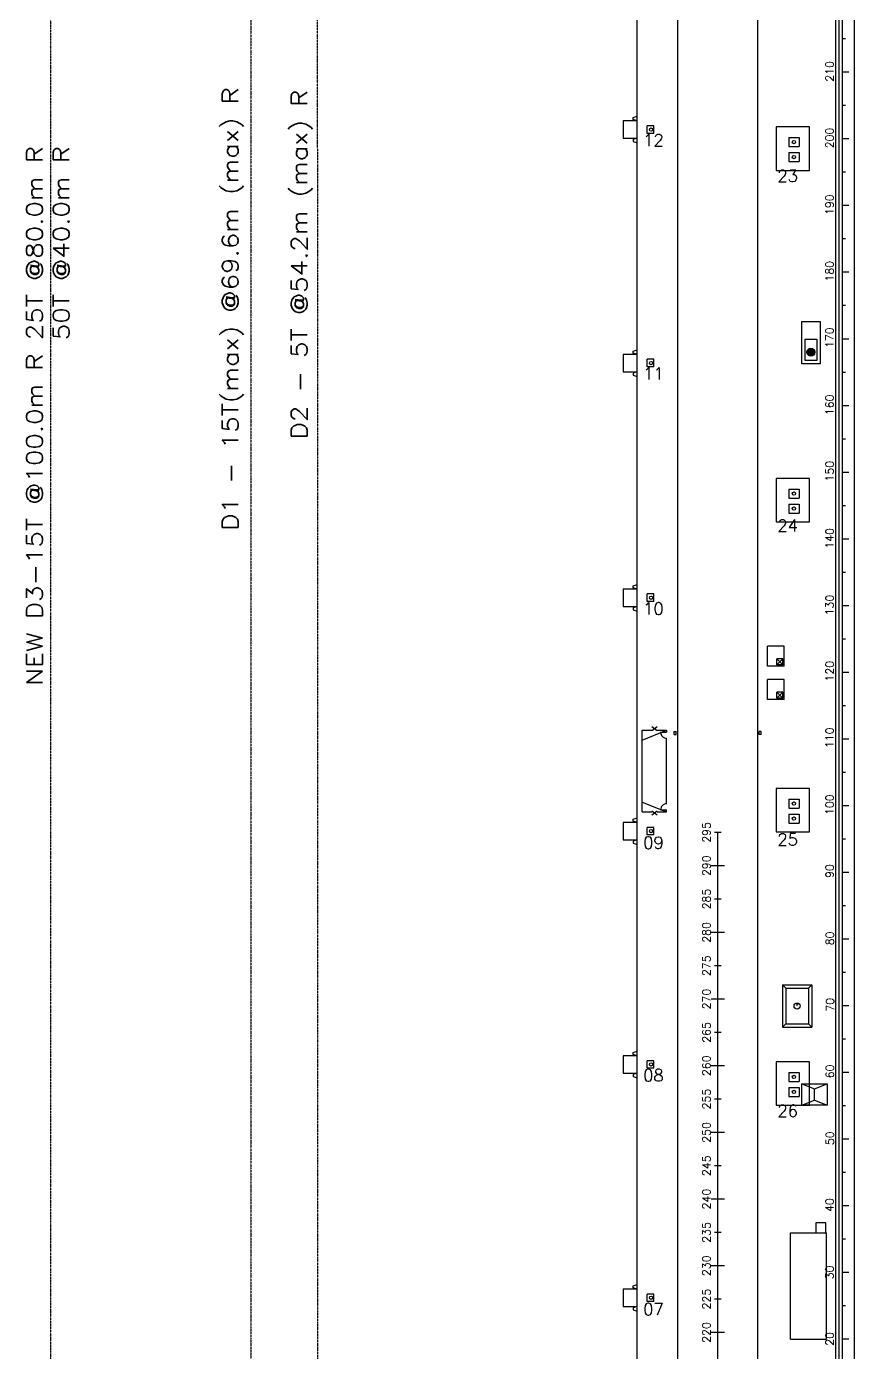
# Model space of a CAD drawing. Header units: inches. Extents: x 2621776591 to 2623670951, y 363331607 to 364354604.
# Drawn here: x 2622440800 to 2622564944, y 363729607 to 363928477 of the extents above; entities that cross this region are included whole.
import ezdxf
from ezdxf.enums import TextEntityAlignment as Align

# ---------------------------------------------------------------- set-up
doc = ezdxf.new("R2010")
doc.units = ezdxf.units.IN
doc.header["$MEASUREMENT"] = 0
for name, pattern in [('BORDERX2', [3.5, 1, -0.5, 1, -0.5, 0, -0.5]), ('CENTER', [2, 1.25, -0.25, 0.25, -0.25]), ('HIDDEN', [0.375, 0.25, -0.125])]:
    doc.linetypes.add(name, pattern=pattern)
for name, color, linetype in [('ANCHOR POINT', 7, 'Continuous'), ('BLDG', 3, 'Continuous'), ('BOLLARD', 1, 'Continuous'), ('Bollard Nos.', 7, 'Continuous'), ('CABLE REELING PIT', 1, 'Continuous'), ('CAPSTAN', 1, 'Continuous'), ('DIM', 8, 'Continuous'), ('Dock CH Text', 8, 'Continuous'), ('Dock Chainage', 8, 'Continuous'), ('FENDER', 1, 'Continuous'), ('LTOWER', 2, 'Continuous'), ('PIER', 7, 'Continuous'), ('PLAN', 2, 'Continuous'), ('TEXT2', 1, 'Continuous')]:
    doc.layers.add(name, color=color, linetype=linetype)
doc.layers.add('CRANE', color=7, linetype='Continuous', true_color=0x7f3f7f)
doc.styles.add('ROMANS', font='romans')
doc.styles.get("Standard").update_dxf_attribs({"font": 'arial.ttf'})

# ---------------------------------------------------------------- blocks, each defined once
blk = doc.blocks.new('FENDER')
at = {"layer": 'FENDER'}
blk.add_line((-600, 1800), (0, 2000), dxfattribs=at)
blk.add_lwpolyline([(0, 0), (0, 1300), (-2100, 1300), (-2100, -1300), (0, -1300)], close=True, dxfattribs=at)
for points in [[(0, 1300), (-600, 1500), (-600, 1800)], [(0, -1300), (-600, -1500), (-600, -1800), (0, -2000)]]:
    blk.add_lwpolyline(points, dxfattribs=at)
blk = doc.blocks.new('BASE LIGHTING TOWER')
for p, q in [((1400, -300), (900, 200)), ((900, 200), (5300, 200)), ((900, 200), (900, -6125)), ((4800, -300), (5300, 200)), ((5300, 200), (5300, -6125)), ((1400, -300), (1400, -5625)), ((1400, -300), (4800, -300)), ((4800, -300), (4800, -5625)), ((900, -6125), (1400, -5625)), ((1400, -5625), (4800, -5625)), ((5300, -6125), (4800, -5625)), ((900, -6125), (5300, -6125))]:
    blk.add_line(p, q)
blk = doc.blocks.new('A$C48C768FC')
at = {"layer": 'Dock Chainage'}
for p, q in [((-500, 215000), (-975, 215000)), ((0, 210000), (-975, 210000)), ((-500, 205000), (-975, 205000)), ((0, 200000), (-975, 200000)), ((-500, 195000), (-975, 195000)), ((0, 190000), (-975, 190000)), ((-500, 185000), (-975, 185000)), ((0, 180000), (-975, 180000)), ((-500, 175000), (-975, 175000)), ((0, 170000), (-975, 170000)), ((-500, 165000), (-975, 165000)), ((0, 160000), (-975, 160000)), ((-500, 155000), (-975, 155000)), ((0, 150000), (-975, 150000)), ((-500, 145000), (-975, 145000)), ((0, 140000), (-975, 140000)), ((-500, 135000), (-975, 135000)), ((0, 130000), (-975, 130000)), ((-500, 125000), (-975, 125000)), ((0, 120000), (-975, 120000)), ((-500, 115000), (-975, 115000)), ((0, 110000), (-975, 110000)), ((-500, 105000), (-975, 105000)), ((0, 100000), (-975, 100000)), ((-500, 95000), (-975, 95000)), ((0, 90000), (-975, 90000)), ((-500, 85000), (-975, 85000)), ((0, 80000), (-975, 80000)), ((-500, 75000), (-975, 75000)), ((0, 70000), (-975, 70000)), ((-500, 65000), (-975, 65000)), ((0, 60000), (-975, 60000)), ((-500, 55000), (-975, 55000)), ((0, 50000), (-975, 50000)), ((-500, 45000), (-975, 45000)), ((0, 40000), (-975, 40000)), ((-500, 35000), (-975, 35000)), ((0, 30000), (-975, 30000)), ((-500, 25000), (-975, 25000)), ((0, 20000), (-975, 20000))]:
    blk.add_line(p, q, dxfattribs=at)
at = {"layer": 'Dock CH Text', "style": 'ROMANS'}
for s, p in [('210', (-2303, 210132)), ('200', (-2303, 200142)), ('190', (-2303, 190151)), ('180', (-2303, 180161)), ('170', (-2303, 170200)), ('160', (-2303, 160129)), ('150', (-2297, 150179)), ('140', (-2297, 140096)), ('130', (-2297, 130087)), ('120', (-2297, 120174)), ('110', (-2297, 110189)), ('100', (-2297, 100154)), ('90', (-2297, 90198)), ('70', (-2242, 70141))]:
    blk.add_text(s, height=1200, rotation=90, dxfattribs=at).set_placement(p, align=Align.CENTER)
at = {"layer": 'Dock CH Text', "style": 'ROMANS', "width": 1}
for s, p in [('80', (-2272, 80096)), ('60', (-2267, 60152)), ('50', (-2267, 50128)), ('40', (-2301, 40104)), ('30', (-2301, 30000)), ('20', (-2301, 20032))]:
    blk.add_text(s, height=1200, rotation=90, dxfattribs=at).set_placement(p, align=Align.CENTER)
blk = doc.blocks.new('BOLLARD1')
at = {"layer": 'BOLLARD'}
for p, q in [((-3325, -1200), (-1775, -1200)), ((-3325, -1200), (-3325, -2550)), ((-1775, -1200), (-1775, -2550)), ((-3325, -2550), (-1775, -2550)), ((-3325, -3450), (-3325, -4800)), ((-3325, -3450), (-1775, -3450)), ((-1775, -3450), (-1775, -4800)), ((-3325, -4800), (-1775, -4800))]:
    blk.add_line(p, q, dxfattribs=at)
for centre in [(-2550, -1875), (-2550, -4125)]:
    blk.add_circle(centre, 250, dxfattribs=at)
blk = doc.blocks.new('A$C6b66f7a2')
at = {"layer": 'BOLLARD'}
for p, q in [((2622534874, 363913567), (2622533864, 363913567)), ((2622533864, 363912452), (2622533864, 363913567)), ((2622534874, 363912452), (2622533864, 363912452)), ((2622534874, 363912452), (2622534874, 363913567)), ((2622534874, 363878567), (2622533864, 363878567)), ((2622533864, 363877452), (2622533864, 363878567)), ((2622534874, 363877452), (2622534874, 363878567)), ((2622534874, 363877452), (2622533864, 363877452)), ((2622533864, 363842252), (2622533864, 363843367)), ((2622534874, 363843367), (2622533864, 363843367)), ((2622534874, 363842252), (2622534874, 363843367)), ((2622534874, 363842252), (2622533864, 363842252)), ((2622534874, 363808367), (2622533864, 363808367)), ((2622533864, 363807252), (2622533864, 363808367)), ((2622534874, 363807252), (2622533864, 363807252)), ((2622534874, 363807252), (2622534874, 363808367)), ((2622533864, 363772252), (2622533864, 363773367)), ((2622534874, 363773367), (2622533864, 363773367)), ((2622534874, 363772252), (2622534874, 363773367)), ((2622534874, 363772252), (2622533864, 363772252)), ((2622533864, 363737252), (2622533864, 363738367)), ((2622534874, 363738367), (2622533864, 363738367)), ((2622534874, 363737252), (2622533864, 363737252)), ((2622534874, 363737252), (2622534874, 363738367))]:
    blk.add_line(p, q, dxfattribs=at)
for points in [[(2622553179, 363913410), (2622553179, 363906885), (2622558204, 363906885), (2622558204, 363913410)], [(2622553179, 363860710), (2622553179, 363854185), (2622558204, 363854185), (2622558204, 363860710)], [(2622553179, 363814210), (2622553179, 363807685), (2622558204, 363807685), (2622558204, 363814210)], [(2622553179, 363773210), (2622553179, 363766685), (2622558204, 363766685), (2622558204, 363773210)]]:
    blk.add_lwpolyline(points, close=True, dxfattribs=at)
for centre in [(2622534444, 363913010), (2622534444, 363878010), (2622534444, 363842810), (2622534444, 363807810), (2622534444, 363772810), (2622534444, 363737810)]:
    blk.add_circle(centre, 250, dxfattribs=at)
at = {"layer": 'CAPSTAN', "ltscale": 100}
for p, q in [((2622558051, 363879651), (2622558218, 363879641)), ((2622558052, 363879663), (2622558218, 363879652)), ((2622558068, 363879526), (2622558226, 363879580)), ((2622558072, 363879515), (2622558230, 363879569)), ((2622558084, 363879785), (2622558234, 363879711)), ((2622558089, 363879796), (2622558239, 363879722)), ((2622558135, 363879405), (2622558260, 363879516)), ((2622558143, 363879396), (2622558268, 363879507)), ((2622558166, 363879896), (2622558276, 363879771)), ((2622558175, 363879904), (2622558285, 363879779)), ((2622558194, 363879718), (2622558210, 363879750)), ((2622558244, 363879320), (2622558317, 363879470)), ((2622558254, 363879315), (2622558328, 363879465)), ((2622558287, 363879960), (2622558338, 363879809)), ((2622558298, 363879963), (2622558349, 363879813)), ((2622558376, 363879282), (2622558387, 363879449)), ((2622558388, 363879282), (2622558399, 363879448)), ((2622558401, 363879861), (2622558436, 363879859)), ((2622558420, 363879988), (2622558410, 363879821)), ((2622558432, 363879987), (2622558422, 363879821)), ((2622558513, 363879299), (2622558459, 363879456)), ((2622558525, 363879302), (2622558470, 363879460)), ((2622558554, 363879955), (2622558481, 363879805)), ((2622558565, 363879950), (2622558492, 363879800)), ((2622558634, 363879366), (2622558523, 363879491)), ((2622558643, 363879374), (2622558532, 363879499)), ((2622558665, 363879873), (2622558540, 363879763)), ((2622558673, 363879864), (2622558548, 363879754)), ((2622558719, 363879474), (2622558569, 363879547)), ((2622558724, 363879485), (2622558575, 363879558)), ((2622558737, 363879755), (2622558579, 363879701)), ((2622558741, 363879744), (2622558583, 363879690)), ((2622558757, 363879607), (2622558590, 363879617)), ((2622558757, 363879619), (2622558591, 363879629))]:
    blk.add_line(p, q, dxfattribs=at)
at = {"layer": 'CAPSTAN', "linetype": 'HIDDEN', "ltscale": 100}
for p, q in [((2622558243, 363879613), (2622558118, 363879596)), ((2622558126, 363879709), (2622558248, 363879676)), ((2622558155, 363879490), (2622558265, 363879554)), ((2622558175, 363879810), (2622558276, 363879733)), ((2622558230, 363879406), (2622558306, 363879507)), ((2622558259, 363879884), (2622558323, 363879774)), ((2622558331, 363879356), (2622558363, 363879479)), ((2622558478, 363879914), (2622558446, 363879791)), ((2622558549, 363879386), (2622558485, 363879495)), ((2622558579, 363879864), (2622558502, 363879763)), ((2622558634, 363879460), (2622558533, 363879537)), ((2622558653, 363879780), (2622558544, 363879716)), ((2622558683, 363879561), (2622558560, 363879594)), ((2622558690, 363879673), (2622558564, 363879657))]:
    blk.add_line(p, q, dxfattribs=at)
at = {"layer": 'CAPSTAN', "linetype": 'HIDDEN', "ltscale": 5}
for p, q in [((2622558218, 363879652), (2622558297, 363879648)), ((2622558218, 363879641), (2622558296, 363879636)), ((2622558226, 363879580), (2622558300, 363879606)), ((2622558230, 363879569), (2622558304, 363879594)), ((2622558234, 363879711), (2622558305, 363879677)), ((2622558239, 363879722), (2622558310, 363879688)), ((2622558260, 363879516), (2622558320, 363879568)), ((2622558268, 363879507), (2622558328, 363879559)), ((2622558276, 363879771), (2622558329, 363879712)), ((2622558285, 363879779), (2622558338, 363879720)), ((2622558317, 363879470), (2622558352, 363879541)), ((2622558328, 363879465), (2622558362, 363879536)), ((2622558338, 363879809), (2622558364, 363879735)), ((2622558349, 363879813), (2622558375, 363879739)), ((2622558387, 363879449), (2622558392, 363879528)), ((2622558399, 363879448), (2622558404, 363879527)), ((2622558410, 363879821), (2622558405, 363879743)), ((2622558422, 363879821), (2622558417, 363879742)), ((2622558459, 363879456), (2622558434, 363879531)), ((2622558470, 363879460), (2622558445, 363879535)), ((2622558481, 363879805), (2622558446, 363879734)), ((2622558492, 363879800), (2622558457, 363879729)), ((2622558523, 363879491), (2622558471, 363879550)), ((2622558532, 363879499), (2622558480, 363879558)), ((2622558540, 363879763), (2622558481, 363879711)), ((2622558548, 363879754), (2622558489, 363879702)), ((2622558569, 363879547), (2622558498, 363879582)), ((2622558579, 363879701), (2622558504, 363879675)), ((2622558575, 363879558), (2622558504, 363879593)), ((2622558583, 363879690), (2622558508, 363879664)), ((2622558590, 363879617), (2622558511, 363879622)), ((2622558591, 363879629), (2622558512, 363879634))]:
    blk.add_line(p, q, dxfattribs=at)
at = {"layer": 'CAPSTAN'}
for points in [[(2622559779, 363877885), (2622557029, 363877885), (2622557029, 363884210), (2622559779, 363884210)], [(2622557529, 363881585), (2622559279, 363881585), (2622559279, 363878385), (2622557529, 363878385)]]:
    blk.add_lwpolyline(points, close=True, dxfattribs=at)
blk.add_circle((2622558404, 363879635), 600, dxfattribs=at)
at = {"layer": 'CAPSTAN', "ltscale": 100}
for centre, radius in [((2622558404, 363879635), 600), ((2622558404, 363879635), 540), ((2622558404, 363879635), 530), ((2622558404, 363879635), 448), ((2622558404, 363879635), 438), ((2622558180, 363879605), 26.6), ((2622558186, 363879693), 26.6), ((2622558180, 363879605), 14.6), ((2622558186, 363879693), 14.6), ((2622558209, 363879521), 26.6), ((2622558209, 363879521), 14.6), ((2622558225, 363879772), 26.6), ((2622558225, 363879772), 14.6), ((2622558267, 363879455), 26.6), ((2622558267, 363879455), 14.6), ((2622558291, 363879830), 26.6), ((2622558291, 363879830), 14.6), ((2622558346, 363879417), 26.6), ((2622558346, 363879417), 14.6), ((2622558374, 363879859), 26.6), ((2622558374, 363879859), 14.6), ((2622558434, 363879411), 26.6), ((2622558434, 363879411), 14.6), ((2622558462, 363879853), 26.6), ((2622558462, 363879853), 14.6), ((2622558518, 363879440), 26.6), ((2622558518, 363879440), 14.6), ((2622558541, 363879814), 26.6), ((2622558541, 363879814), 14.6), ((2622558584, 363879498), 26.6), ((2622558584, 363879498), 14.6), ((2622558600, 363879748), 26.6), ((2622558600, 363879748), 14.6), ((2622558623, 363879577), 26.6), ((2622558628, 363879665), 26.6), ((2622558623, 363879577), 14.6), ((2622558628, 363879665), 14.6)]:
    blk.add_circle(centre, radius, dxfattribs=at)
at = {"layer": 'CAPSTAN', "linetype": 'CENTER', "ltscale": 0.1}
blk.add_circle((2622558404, 363879635), 226, dxfattribs=at)
at = {"layer": 'CAPSTAN', "ltscale": 100}
for centre, radius, start, end in [((2622558050, 363879639), 12, 86.4258, 179.34085), ((2622558404, 363879635), 366, 179.34085, 196.01076), ((2622558404, 363879635), 366, 156.84085, 173.51075), ((2622558053, 363879675), 12, 173.51075, 266.4258), ((2622558064, 363879537), 12, 196.01076, 288.9258), ((2622558076, 363879503), 12, 108.9258, 201.84085), ((2622558404, 363879635), 366, 201.84085, 218.51075), ((2622558079, 363879774), 12, 63.9258, 156.84085), ((2622558095, 363879806), 12, 151.01075, 243.9258), ((2622558404, 363879635), 366, 134.34085, 151.01075), ((2622558127, 363879414), 12, 218.51075, 311.4258), ((2622558151, 363879387), 12, 131.4258, 224.34085), ((2622558404, 363879635), 366, 224.34085, 241.01074), ((2622558157, 363879888), 12, 41.4258, 134.34085), ((2622558184, 363879912), 12, 128.51075, 221.4258), ((2622558404, 363879635), 366, 113.22811, 128.51075), ((2622558219, 363879658), 6, 266.4258, 352.74593), ((2622558217, 363879635), 6, 0.10567, 86.4258), ((2622558404, 363879635), 181, 180.10567, 195.24593), ((2622558404, 363879635), 181, 157.60567, 172.74593), ((2622558224, 363879586), 6, 288.9258, 15.24593), ((2622558233, 363879325), 12, 241.01074, 333.9258), ((2622558232, 363879563), 6, 22.60567, 108.9258), ((2622558231, 363879706), 6, 337.60567, 63.9258), ((2622558404, 363879635), 181, 202.60567, 217.74593), ((2622558242, 363879728), 6, 243.9258, 330.24593), ((2622558404, 363879635), 181, 135.10567, 150.24593), ((2622558265, 363879309), 12, 153.9258, 246.84085), ((2622558268, 363879953), 20, 18.9258, 113.22811), ((2622558256, 363879520), 6, 311.4258, 37.74593), ((2622558404, 363879635), 366, 246.84085, 263.51075), ((2622558272, 363879502), 6, 45.10567, 131.4258), ((2622558272, 363879767), 6, 315.10567, 41.4258), ((2622558404, 363879635), 181, 225.10567, 240.24594), ((2622558290, 363879783), 6, 221.4258, 307.74594), ((2622558404, 363879635), 181, 112.60567, 127.74594), ((2622558317, 363879969), 20, 103.57294, 198.9258), ((2622558412, 363879574), 426, 90.52899, 103.57294), ((2622558311, 363879473), 6, 333.9258, 60.24594), ((2622558333, 363879462), 6, 67.60568, 153.9258), ((2622558332, 363879807), 6, 292.60567, 18.9258), ((2622558404, 363879635), 181, 247.60568, 262.74594), ((2622558355, 363879815), 6, 198.9258, 285.24594), ((2622558404, 363879635), 181, 90.10568, 105.24594), ((2622558364, 363879283), 12, 263.51075, 356.4258), ((2622558381, 363879449), 6, 356.4258, 82.74594), ((2622558400, 363879281), 12, 176.4258, 269.34085), ((2622558405, 363879448), 6, 90.10568, 176.4258), ((2622558404, 363879635), 366, 269.34085, 286.01076), ((2622558404, 363879822), 6, 270.10568, 356.4258), ((2622558404, 363879635), 181, 270.10568, 285.24594), ((2622558408, 363879989), 12, 356.4258, 89.34085), ((2622558428, 363879820), 6, 176.4258, 262.74594), ((2622558404, 363879635), 181, 67.60568, 82.74594), ((2622558444, 363879987), 12, 83.51075, 176.4258), ((2622558404, 363879635), 366, 66.84085, 83.51075), ((2622558453, 363879454), 6, 18.9258, 105.24594), ((2622558476, 363879462), 6, 112.60567, 198.9258), ((2622558476, 363879808), 6, 247.60568, 333.9258), ((2622558404, 363879635), 181, 292.60567, 307.74594), ((2622558497, 363879797), 6, 153.9258, 240.24594), ((2622558404, 363879635), 181, 45.10567, 60.24594), ((2622558502, 363879295), 12, 286.01076, 18.9258), ((2622558519, 363879487), 6, 41.4258, 127.74594), ((2622558536, 363879306), 12, 198.9258, 291.84084), ((2622558537, 363879503), 6, 135.10567, 221.4258), ((2622558536, 363879767), 6, 225.10567, 311.4258), ((2622558404, 363879635), 181, 315.10567, 330.2459), ((2622558404, 363879635), 366, 291.84084, 308.51075), ((2622558552, 363879749), 6, 131.4258, 217.74593), ((2622558404, 363879635), 181, 22.60567, 37.74593), ((2622558543, 363879960), 12, 333.9258, 66.84085), ((2622558567, 363879542), 6, 63.92577, 150.2459), ((2622558576, 363879944), 12, 61.01074, 153.9258), ((2622558577, 363879707), 6, 202.60567, 288.9258), ((2622558577, 363879564), 6, 157.60563, 243.92577), ((2622558404, 363879635), 181, 337.60563, 352.74593), ((2622558585, 363879684), 6, 108.9258, 195.24593), ((2622558404, 363879635), 181, 0.10567, 15.24593), ((2622558404, 363879635), 366, 44.34085, 61.01074), ((2622558590, 363879611), 6, 86.4258, 172.74593), ((2622558591, 363879635), 6, 180.10567, 266.4258), ((2622558625, 363879358), 12, 308.51075, 41.4258), ((2622558652, 363879382), 12, 221.4258, 314.34085), ((2622558404, 363879635), 366, 314.34085, 331.01071), ((2622558657, 363879882), 12, 311.4258, 44.34085), ((2622558681, 363879855), 12, 38.51075, 131.4258), ((2622558404, 363879635), 366, 21.84085, 38.51075), ((2622558714, 363879463), 12, 331.01071, 63.92577), ((2622558730, 363879496), 12, 243.92577, 336.84081), ((2622558733, 363879767), 12, 288.9258, 21.84085), ((2622558745, 363879732), 12, 16.01076, 108.9258), ((2622558404, 363879635), 366, 336.84081, 353.51075), ((2622558404, 363879635), 366, 359.34085, 16.01076), ((2622558758, 363879631), 12, 266.4258, 359.34085), ((2622558756, 363879595), 12, 353.51075, 86.4258)]:
    blk.add_arc(centre, radius, start, end, dxfattribs=at)
at = {"layer": 'CAPSTAN', "linetype": 'HIDDEN', "ltscale": 5}
for start, end in [(179.61548, 195.73611), (157.11548, 173.23612), (202.11548, 218.23612), (134.61549, 150.73612), (224.61548, 240.73612), (112.11549, 128.23612), (247.11549, 263.23612), (89.61548, 105.73611), (269.61548, 285.73611), (67.11549, 83.23612), (292.11549, 308.23612), (44.61548, 60.73612), (314.61549, 330.73608), (22.11548, 38.23612), (337.11545, 353.23612), (359.61548, 15.73611)]:
    blk.add_arc((2622558404, 363879635), 108, start, end, dxfattribs=at)
at = {"layer": 'BOLLARD'}
for p in [(2622558404, 363913010), (2622558404, 363860310), (2622558404, 363813810), (2622558404, 363772810)]:
    blk.add_blockref('BOLLARD1', p, dxfattribs=at)
at = {"layer": 'FENDER'}
for p in [(2622532344, 363913010), (2622532344, 363878010), (2622532344, 363842810), (2622532344, 363807810), (2622532344, 363772810), (2622532344, 363737810)]:
    blk.add_blockref('FENDER', p, dxfattribs=at)
at = {"layer": 'Bollard Nos.', "style": 'ROMANS'}
for s, p in [('12', (2622533258, 363910538)), ('23', (2622553384, 363905165)), ('11', (2622533258, 363875536)), ('24', (2622553384, 363852725)), ('10', (2622533258, 363840271)), ('09', (2622533258, 363805164)), ('25', (2622553384, 363805647)), ('08', (2622533258, 363770278)), ('26', (2622553384, 363764960)), ('07', (2622533258, 363735197))]:
    blk.add_text(s, height=1800, dxfattribs=at).set_placement(p)

msp = doc.modelspace()

# ---------------------------------------------------------------- linework, layer by layer
at = {"color": 8, "elevation": 0}
for points in [[(2622544934.3, 363807609.7), (2622543934.3, 363807609.7)], [(2622544434.3, 363512609.7), (2622544434.3, 363807609.7)], [(2622545434.3, 363802609.7), (2622543434.3, 363802609.7)], [(2622544934.3, 363797609.7), (2622543934.3, 363797609.7)], [(2622545434.3, 363792609.7), (2622543434.3, 363792609.7)], [(2622544934.3, 363787609.7), (2622543934.3, 363787609.7)], [(2622545434.3, 363782609.7), (2622543434.3, 363782609.7)], [(2622544934.3, 363777609.7), (2622543934.3, 363777609.7)], [(2622545434.3, 363772609.7), (2622543434.3, 363772609.7)], [(2622544934.3, 363767609.7), (2622543934.3, 363767609.7)], [(2622545434.3, 363762609.7), (2622543434.3, 363762609.7)], [(2622544934.3, 363757609.7), (2622543934.3, 363757609.7)], [(2622545434.3, 363752609.7), (2622543434.3, 363752609.7)], [(2622544934.3, 363747609.7), (2622543934.3, 363747609.7)], [(2622545434.3, 363742609.7), (2622543434.3, 363742609.7)], [(2622544934.3, 363737609.7), (2622543934.3, 363737609.7)], [(2622545434.3, 363732609.7), (2622543434.3, 363732609.7)]]:
    msp.add_lwpolyline(points, dxfattribs=at)
at = {"layer": 'ANCHOR POINT'}
for p, q in [((2622537899.3, 363822729), (2622538199.3, 363822729)), ((2622537899.3, 363822279), (2622537899.3, 363822729)), ((2622538199.3, 363822279), (2622538199.3, 363822729)), ((2622550969.3, 363822729), (2622550669.3, 363822729)), ((2622550669.3, 363822279), (2622550669.3, 363822729)), ((2622550969.3, 363822279), (2622550969.3, 363822729)), ((2622537899.3, 363822279), (2622538199.3, 363822279)), ((2622550969.3, 363822279), (2622550669.3, 363822279))]:
    msp.add_line(p, q, dxfattribs=at)
at = {"layer": 'BLDG'}
for p, q in [((2622560658.8, 363749059.8), (2622559158.8, 363749059.8)), ((2622559158.8, 363749059.8), (2622559158.8, 363747559.8)), ((2622560658.8, 363747559.8), (2622560658.8, 363749059.8)), ((2622555354.3, 363731584.8), (2622555354.3, 363747559.8)), ((2622555354.3, 363747559.8), (2622560729.3, 363747559.8)), ((2622560729.3, 363731584.8), (2622560729.3, 363747559.8)), ((2622555354.3, 363731584.8), (2622560754.3, 363731584.8))]:
    msp.add_line(p, q, dxfattribs=at)
at = {"layer": 'CABLE REELING PIT'}
for p, q in [((2622554408.8, 363835547.3), (2622551908.8, 363835547.3)), ((2622551908.8, 363832547.3), (2622551908.8, 363835547.3)), ((2622554408.8, 363832547.3), (2622554408.8, 363835547.3)), ((2622553308.8, 363833647.3), (2622554208.8, 363832747.3)), ((2622553308.8, 363832747.3), (2622554208.8, 363833647.3)), ((2622553308.8, 363832747.3), (2622553308.8, 363833647.3)), ((2622554208.8, 363833647.3), (2622553308.8, 363833647.3)), ((2622554208.8, 363832747.3), (2622553308.8, 363832747.3)), ((2622554208.8, 363832747.3), (2622554208.8, 363833647.3)), ((2622554408.8, 363832547.3), (2622551908.8, 363832547.3)), ((2622554408.8, 363830539.6), (2622551908.8, 363830539.6)), ((2622551908.8, 363827539.6), (2622551908.8, 363830539.6)), ((2622553308.8, 363827739.6), (2622553308.8, 363828639.6)), ((2622553308.8, 363827739.6), (2622554208.8, 363828639.6)), ((2622554208.8, 363828639.6), (2622553308.8, 363828639.6)), ((2622553308.8, 363828639.6), (2622554208.8, 363827739.6)), ((2622554208.8, 363827739.6), (2622554208.8, 363828639.6)), ((2622554408.8, 363827539.6), (2622554408.8, 363830539.6)), ((2622554408.8, 363827539.6), (2622551908.8, 363827539.6)), ((2622554208.8, 363827739.6), (2622553308.8, 363827739.6))]:
    msp.add_line(p, q, dxfattribs=at)
at = {"layer": 'CRANE', "linetype": 'BORDERX2'}
for p, q in [((2622444428.2, 363590436.3, -3307.3), (2622444428.2, 364111024.1, -3307.3)), ((2622474457, 364092076.5, 0), (2622474430.3, 363567024.6, 0)), ((2622484371.9, 364069427.4, 0), (2622484479.3, 363543612.9, 0))]:
    msp.add_line(p, q, dxfattribs=at)
at = {"layer": 'LTOWER'}
msp.add_circle((2622556329.2, 363781559.8), 450, dxfattribs=at)
at = {"layer": 'PIER'}
for p, q in [((2622564943.8, 363711609.7), (2622564943.8, 364138494.3)), ((2622532343.8, 363708077.6), (2622532343.8, 364133909.7)), ((2622562143.8, 363699069.7), (2622562143.8, 364127788.9)), ((2622562643.8, 363700469.7), (2622562643.8, 364127788.9)), ((2622563143.8, 363700469.7), (2622563143.8, 364128083.9))]:
    msp.add_line(p, q, dxfattribs=at)
at = {"layer": 'PLAN'}
for p, q in [((2622533089.8, 363821444), (2622536779.8, 363822919)), ((2622533089.8, 363810689), (2622533089.8, 363822919)), ((2622533089.8, 363822919), (2622534545.8, 363822919)), ((2622535345.8, 363823429), (2622534545.8, 363822829)), ((2622535345.8, 363822829), (2622534545.8, 363823429)), ((2622535345.8, 363822919), (2622536779.8, 363822919)), ((2622536779.8, 363822919), (2622536779.8, 363822619)), ((2622535879.8, 363822619), (2622536779.8, 363822619)), ((2622536779.8, 363811889), (2622536779.8, 363821719)), ((2622533089.8, 363812164), (2622536779.8, 363810689)), ((2622535345.8, 363810179), (2622534545.8, 363810779)), ((2622535345.8, 363810779), (2622534545.8, 363810179)), ((2622535879.8, 363810989), (2622536779.8, 363810989)), ((2622536779.8, 363810689), (2622536779.8, 363810989)), ((2622533089.8, 363810689), (2622534545.8, 363810689)), ((2622535345.8, 363810689), (2622536779.8, 363810689))]:
    msp.add_line(p, q, dxfattribs=at)
msp.add_lwpolyline([(2622557044.3, 363769884.9), (2622560855.9, 363769884.9), (2622560855.9, 363766684.8), (2622557044.3, 363766684.8)], close=True, dxfattribs=at)
for points in [[(2622557044.3, 363769884.9), (2622558950.1, 363769124.3), (2622560855.9, 363769884.9)], [(2622558950.1, 363767445.4), (2622558950.1, 363769124.3)], [(2622557044.3, 363766684.8), (2622558950.1, 363767445.4), (2622560855.9, 363766684.8)]]:
    msp.add_lwpolyline(points, dxfattribs=at)
for centre, start, end in [((2622536779.8, 363822619), 179.999945, 269.999973), ((2622536779.8, 363810989), 89.999973, 179.999973)]:
    msp.add_arc(centre, 900, start, end, dxfattribs=at)
at = {"layer": 'TEXT2'}
for p, q in [((2622538434.3, 363518334), (2622538434.3, 364121844)), ((2622550434.3, 363518334), (2622550434.3, 364121844))]:
    msp.add_line(p, q, dxfattribs=at)

# ---------------------------------------------------------------- block references
at = {"layer": 'DIM'}
msp.add_blockref('A$C6b66f7a2', (0, 0), dxfattribs=at)
at = {"layer": 'Dock Chainage'}
msp.add_blockref('A$C48C768FC', (2622564118.7, 363711609.7), dxfattribs=at)
at = {"layer": 'FENDER'}
for p in [(2622532343.8, 363913009.7), (2622532343.8, 363878009.8), (2622532343.8, 363842809.8), (2622532343.8, 363807809.7), (2622532343.8, 363772809.7), (2622532343.8, 363737809.7)]:
    msp.add_blockref('FENDER', p, dxfattribs=at)
at = {"layer": 'LTOWER'}
msp.add_blockref('BASE LIGHTING TOWER', (2622553229.2, 363784522.3), dxfattribs=at)

# ---------------------------------------------------------------- texts
at = {"color": 8, "style": 'ROMANS'}
for s, p in [('295', (2622542747.3, 363807609.7, 0)), ('290', (2622542747.3, 363802609.7, 0)), ('285', (2622542747.3, 363797609.7, 0)), ('280', (2622542747.3, 363792609.7, 0)), ('275', (2622542747.3, 363787609.7, 0)), ('270', (2622542747.3, 363782609.7, 0)), ('265', (2622542747.3, 363777609.7, 0)), ('260', (2622542747.3, 363772609.7, 0)), ('255', (2622542747.3, 363767609.7, 0)), ('250', (2622542747.3, 363762609.7, 0)), ('245', (2622542747.3, 363757609.7, 0)), ('240', (2622542747.3, 363752609.7, 0)), ('235', (2622542747.3, 363747609.7, 0)), ('230', (2622542747.3, 363742609.7, 0)), ('225', (2622542747.3, 363737609.7, 0)), ('220', (2622542747.3, 363732609.7, 0))]:
    msp.add_text(s, height=1200, rotation=90, dxfattribs=at).set_placement(p, align=Align.MIDDLE_CENTER)
at = {"layer": 'CRANE', "color": 220, "style": 'ROMANS', "width": 1.2}
for s, p in [('D1 - 15T(max) @69.6m (max) R', (2622472550.6, 363852857.1, 0)), ('D2 - 5T @54.2m (max) R', (2622482884.4, 363866562.5, 0))]:
    msp.add_text(s, height=2400, rotation=90, dxfattribs=at).set_placement(p)
at = {"layer": 'CRANE', "color": 220, "insert": (2622440800.5, 363910562.2, -3307.3), "char_height": 2400, "attachment_point": 3, "rotation": 90, "style": 'ROMANS'}
msp.add_mtext('{\\W1.2;NEW D3-15T @100.0m R 25T @80.0m R\\P50T @40.0m R}', dxfattribs=at)
at = {"layer": 'LTOWER'}
msp.add_text('*', height=900.9, rotation=349.22049, dxfattribs=at).set_placement((2622556329.2, 363781559.8), align=Align.MIDDLE)

doc.saveas('drawing.dxf')
